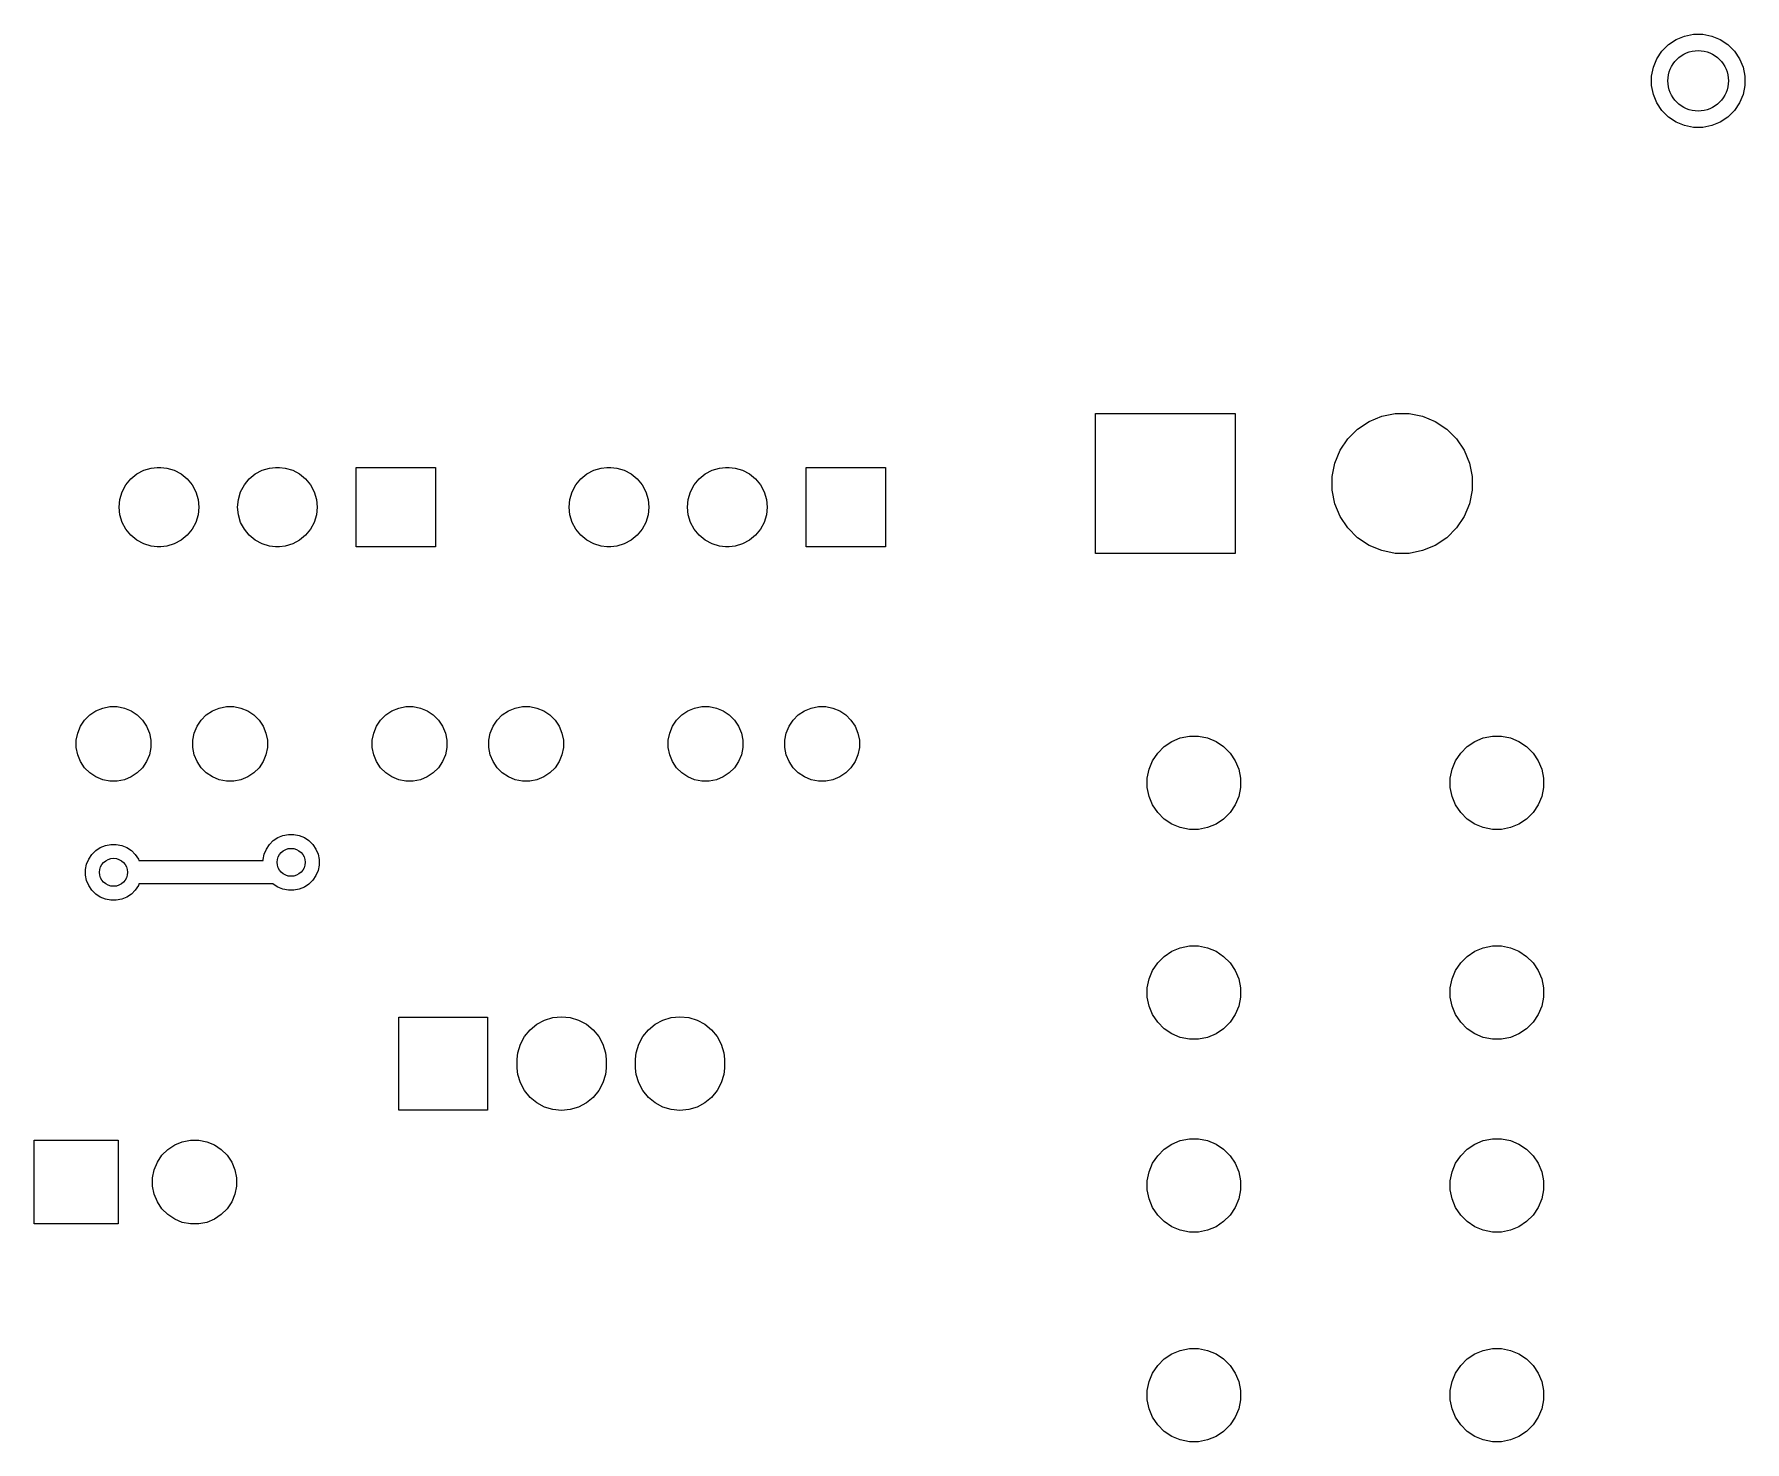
# Model space of a CAD drawing. Extents: x 83.1 to 154.9, y -87.4 to -26.9.
# Drawn here: x 118.23 to 154.92, y -57.39 to -27.19 of the extents above; entities that cross this region are included whole.
import ezdxf

# ---------------------------------------------------------------- set-up
doc = ezdxf.new("R2010")
doc.units = 0
doc.header["$MEASUREMENT"] = 0
doc.layers.add('BLACK', color=7, linetype='CONTINUOUS')

msp = doc.modelspace()

# ---------------------------------------------------------------- linework, layer by layer
at = {"layer": 'BLACK', "linetype": 'CONTINUOUS'}
for p, q in [((153.147, -27.5565), (153.287, -27.4172)), ((153.287, -27.4172), (153.45, -27.3078)), ((153.45, -27.3078), (153.632, -27.2324)), ((153.632, -27.2324), (153.826, -27.194)), ((153.826, -27.194), (154.022, -27.194)), ((154.022, -27.194), (154.216, -27.2324)), ((154.216, -27.2324), (154.398, -27.3078)), ((154.398, -27.3078), (154.561, -27.4172)), ((154.561, -27.4172), (154.701, -27.5565)), ((152.962, -27.9023), (153.038, -27.7203)), ((153.038, -27.7203), (153.147, -27.5565)), ((154.701, -27.5565), (154.81, -27.7203)), ((154.81, -27.7203), (154.886, -27.9023)), ((152.924, -28.0955), (152.962, -27.9023)), ((152.924, -28.2925), (152.924, -28.0955)), ((154.886, -27.9023), (154.924, -28.0955)), ((154.924, -28.0955), (154.924, -28.2925)), ((152.962, -28.4857), (152.924, -28.2925)), ((153.038, -28.6677), (152.962, -28.4857)), ((154.886, -28.4857), (154.81, -28.6677)), ((154.924, -28.2925), (154.886, -28.4857)), ((153.147, -28.8315), (153.038, -28.6677)), ((153.287, -28.9708), (153.147, -28.8315)), ((153.45, -29.0802), (153.287, -28.9708)), ((154.561, -28.9708), (154.398, -29.0802)), ((154.701, -28.8315), (154.561, -28.9708)), ((154.81, -28.6677), (154.701, -28.8315)), ((153.632, -29.1556), (153.45, -29.0802)), ((153.826, -29.194), (153.632, -29.1556)), ((154.022, -29.194), (153.826, -29.194)), ((154.216, -29.1556), (154.022, -29.194)), ((154.398, -29.0802), (154.216, -29.1556)), ((140.994, -38.33), (140.994, -35.33)), ((140.994, -35.33), (143.994, -35.33)), ((143.994, -35.33), (143.994, -38.33)), ((146.618, -35.6649), (146.863, -35.5007)), ((146.863, -35.5007), (147.136, -35.3876)), ((147.136, -35.3876), (147.426, -35.33)), ((147.426, -35.33), (147.722, -35.33)), ((147.722, -35.33), (148.012, -35.3876)), ((148.012, -35.3876), (148.285, -35.5007)), ((148.285, -35.5007), (148.53, -35.6649)), ((146.245, -36.1195), (146.409, -35.8738)), ((146.409, -35.8738), (146.618, -35.6649)), ((148.53, -35.6649), (148.739, -35.8738)), ((148.739, -35.8738), (148.903, -36.1195)), ((146.132, -36.3925), (146.245, -36.1195)), ((148.903, -36.1195), (149.016, -36.3925)), ((120.3, -36.7341), (120.429, -36.6278)), ((120.429, -36.6278), (120.577, -36.5489)), ((120.577, -36.5489), (120.737, -36.5003)), ((120.737, -36.5003), (120.862, -36.488)), ((120.862, -36.488), (120.946, -36.488)), ((120.946, -36.488), (121.071, -36.5003)), ((121.071, -36.5003), (121.231, -36.5489)), ((121.231, -36.5489), (121.379, -36.6278)), ((121.379, -36.6278), (121.508, -36.7341)), ((122.84, -36.7341), (122.969, -36.6278)), ((122.969, -36.6278), (123.117, -36.5489)), ((123.117, -36.5489), (123.277, -36.5003)), ((123.277, -36.5003), (123.402, -36.488)), ((123.402, -36.488), (123.486, -36.488)), ((123.486, -36.488), (123.611, -36.5003)), ((123.611, -36.5003), (123.771, -36.5489)), ((123.771, -36.5489), (123.919, -36.6278)), ((123.919, -36.6278), (124.048, -36.7341)), ((125.134, -38.188), (125.134, -36.488)), ((125.134, -36.488), (126.834, -36.488)), ((126.834, -36.488), (126.834, -38.188)), ((129.952, -36.7341), (130.081, -36.6278)), ((130.081, -36.6278), (130.229, -36.5489)), ((130.229, -36.5489), (130.389, -36.5003)), ((130.389, -36.5003), (130.514, -36.488)), ((130.514, -36.488), (130.598, -36.488)), ((130.598, -36.488), (130.723, -36.5003)), ((130.723, -36.5003), (130.883, -36.5489)), ((130.883, -36.5489), (131.031, -36.6278)), ((131.031, -36.6278), (131.16, -36.7341)), ((132.492, -36.7341), (132.621, -36.6278)), ((132.621, -36.6278), (132.769, -36.5489)), ((132.769, -36.5489), (132.929, -36.5003)), ((132.929, -36.5003), (133.054, -36.488)), ((133.054, -36.488), (133.138, -36.488)), ((133.138, -36.488), (133.263, -36.5003)), ((133.263, -36.5003), (133.423, -36.5489)), ((133.423, -36.5489), (133.571, -36.6278)), ((133.571, -36.6278), (133.7, -36.7341)), ((134.786, -38.188), (134.786, -36.488)), ((134.786, -36.488), (136.486, -36.488)), ((136.486, -36.488), (136.486, -38.188)), ((146.074, -36.6823), (146.132, -36.3925)), ((146.074, -36.9777), (146.074, -36.6823)), ((149.016, -36.3925), (149.074, -36.6823)), ((149.074, -36.6823), (149.074, -36.9777)), ((120.066, -37.1714), (120.115, -37.0111)), ((120.115, -37.0111), (120.194, -36.8635)), ((120.194, -36.8635), (120.3, -36.7341)), ((121.508, -36.7341), (121.614, -36.8635)), ((121.614, -36.8635), (121.693, -37.0111)), ((121.693, -37.0111), (121.742, -37.1714)), ((122.606, -37.1714), (122.655, -37.0111)), ((122.655, -37.0111), (122.734, -36.8635)), ((122.734, -36.8635), (122.84, -36.7341)), ((124.048, -36.7341), (124.154, -36.8635)), ((124.154, -36.8635), (124.233, -37.0111)), ((124.233, -37.0111), (124.282, -37.1714)), ((129.718, -37.1714), (129.767, -37.0111)), ((129.767, -37.0111), (129.846, -36.8635)), ((129.846, -36.8635), (129.952, -36.7341)), ((131.16, -36.7341), (131.266, -36.8635)), ((131.266, -36.8635), (131.345, -37.0111)), ((131.345, -37.0111), (131.394, -37.1714)), ((132.258, -37.1714), (132.307, -37.0111)), ((132.307, -37.0111), (132.386, -36.8635)), ((132.386, -36.8635), (132.492, -36.7341)), ((133.7, -36.7341), (133.806, -36.8635)), ((133.806, -36.8635), (133.885, -37.0111)), ((133.885, -37.0111), (133.934, -37.1714)), ((146.132, -37.2675), (146.074, -36.9777)), ((149.074, -36.9777), (149.016, -37.2675)), ((120.05, -37.338), (120.066, -37.1714)), ((120.066, -37.5046), (120.05, -37.338)), ((121.742, -37.1714), (121.758, -37.338)), ((121.758, -37.338), (121.742, -37.5046)), ((122.59, -37.338), (122.606, -37.1714)), ((122.606, -37.5046), (122.59, -37.338)), ((124.282, -37.1714), (124.298, -37.338)), ((124.298, -37.338), (124.282, -37.5046)), ((129.702, -37.338), (129.718, -37.1714)), ((129.718, -37.5046), (129.702, -37.338)), ((131.394, -37.1714), (131.41, -37.338)), ((131.41, -37.338), (131.394, -37.5046)), ((132.242, -37.338), (132.258, -37.1714)), ((132.258, -37.5046), (132.242, -37.338)), ((133.934, -37.1714), (133.95, -37.338)), ((133.95, -37.338), (133.934, -37.5046)), ((146.245, -37.5405), (146.132, -37.2675)), ((149.016, -37.2675), (148.903, -37.5405)), ((120.115, -37.6649), (120.066, -37.5046)), ((120.194, -37.8125), (120.115, -37.6649)), ((121.693, -37.6649), (121.614, -37.8125)), ((121.742, -37.5046), (121.693, -37.6649)), ((122.655, -37.6649), (122.606, -37.5046)), ((122.734, -37.8125), (122.655, -37.6649)), ((124.233, -37.6649), (124.154, -37.8125)), ((124.282, -37.5046), (124.233, -37.6649)), ((129.767, -37.6649), (129.718, -37.5046)), ((129.846, -37.8125), (129.767, -37.6649)), ((131.345, -37.6649), (131.266, -37.8125)), ((131.394, -37.5046), (131.345, -37.6649)), ((132.307, -37.6649), (132.258, -37.5046)), ((132.386, -37.8125), (132.307, -37.6649)), ((133.885, -37.6649), (133.806, -37.8125)), ((133.934, -37.5046), (133.885, -37.6649)), ((146.409, -37.7862), (146.245, -37.5405)), ((146.618, -37.9951), (146.409, -37.7862)), ((148.739, -37.7862), (148.53, -37.9951)), ((148.903, -37.5405), (148.739, -37.7862)), ((120.3, -37.9419), (120.194, -37.8125)), ((120.429, -38.0482), (120.3, -37.9419)), ((120.577, -38.1271), (120.429, -38.0482)), ((120.737, -38.1757), (120.577, -38.1271)), ((121.231, -38.1271), (121.071, -38.1757)), ((121.379, -38.0482), (121.231, -38.1271)), ((121.508, -37.9419), (121.379, -38.0482)), ((121.614, -37.8125), (121.508, -37.9419)), ((122.84, -37.9419), (122.734, -37.8125)), ((122.969, -38.0482), (122.84, -37.9419)), ((123.117, -38.1271), (122.969, -38.0482)), ((123.277, -38.1757), (123.117, -38.1271)), ((123.771, -38.1271), (123.611, -38.1757)), ((123.919, -38.0482), (123.771, -38.1271)), ((124.048, -37.9419), (123.919, -38.0482)), ((124.154, -37.8125), (124.048, -37.9419)), ((129.952, -37.9419), (129.846, -37.8125)), ((130.081, -38.0482), (129.952, -37.9419)), ((130.229, -38.1271), (130.081, -38.0482)), ((130.389, -38.1757), (130.229, -38.1271)), ((130.883, -38.1271), (130.723, -38.1757)), ((131.031, -38.0482), (130.883, -38.1271)), ((131.16, -37.9419), (131.031, -38.0482)), ((131.266, -37.8125), (131.16, -37.9419)), ((132.492, -37.9419), (132.386, -37.8125)), ((132.621, -38.0482), (132.492, -37.9419)), ((132.769, -38.1271), (132.621, -38.0482)), ((132.929, -38.1757), (132.769, -38.1271)), ((133.423, -38.1271), (133.263, -38.1757)), ((133.571, -38.0482), (133.423, -38.1271)), ((133.7, -37.9419), (133.571, -38.0482)), ((133.806, -37.8125), (133.7, -37.9419)), ((146.863, -38.1593), (146.618, -37.9951)), ((147.136, -38.2724), (146.863, -38.1593)), ((148.285, -38.1593), (148.012, -38.2724)), ((148.53, -37.9951), (148.285, -38.1593)), ((120.862, -38.188), (120.737, -38.1757)), ((120.946, -38.188), (120.862, -38.188)), ((121.071, -38.1757), (120.946, -38.188)), ((123.402, -38.188), (123.277, -38.1757)), ((123.486, -38.188), (123.402, -38.188)), ((123.611, -38.1757), (123.486, -38.188)), ((126.834, -38.188), (125.134, -38.188)), ((130.514, -38.188), (130.389, -38.1757)), ((130.598, -38.188), (130.514, -38.188)), ((130.723, -38.1757), (130.598, -38.188)), ((133.054, -38.188), (132.929, -38.1757)), ((133.138, -38.188), (133.054, -38.188)), ((133.263, -38.1757), (133.138, -38.188)), ((136.486, -38.188), (134.786, -38.188)), ((143.994, -38.33), (140.994, -38.33)), ((147.426, -38.33), (147.136, -38.2724)), ((147.722, -38.33), (147.426, -38.33)), ((148.012, -38.2724), (147.722, -38.33)), ((119.307, -41.908), (119.418, -41.7966)), ((119.418, -41.7966), (119.549, -41.709)), ((119.549, -41.709), (119.695, -41.6487)), ((119.695, -41.6487), (119.849, -41.618)), ((119.849, -41.618), (120.007, -41.618)), ((120.007, -41.618), (120.161, -41.6487)), ((120.161, -41.6487), (120.307, -41.709)), ((120.307, -41.709), (120.438, -41.7966)), ((120.438, -41.7966), (120.549, -41.908)), ((121.807, -41.908), (121.918, -41.7966)), ((121.918, -41.7966), (122.049, -41.709)), ((122.049, -41.709), (122.195, -41.6487)), ((122.195, -41.6487), (122.349, -41.618)), ((122.349, -41.618), (122.507, -41.618)), ((122.507, -41.618), (122.661, -41.6487)), ((122.661, -41.6487), (122.807, -41.709)), ((122.807, -41.709), (122.938, -41.7966)), ((122.938, -41.7966), (123.049, -41.908)), ((125.657, -41.908), (125.768, -41.7966)), ((125.768, -41.7966), (125.899, -41.709)), ((125.899, -41.709), (126.045, -41.6487)), ((126.045, -41.6487), (126.199, -41.618)), ((126.199, -41.618), (126.357, -41.618)), ((126.357, -41.618), (126.511, -41.6487)), ((126.511, -41.6487), (126.657, -41.709)), ((126.657, -41.709), (126.788, -41.7966)), ((126.788, -41.7966), (126.899, -41.908)), ((128.157, -41.908), (128.268, -41.7966)), ((128.268, -41.7966), (128.399, -41.709)), ((128.399, -41.709), (128.545, -41.6487)), ((128.545, -41.6487), (128.699, -41.618)), ((128.699, -41.618), (128.857, -41.618)), ((128.857, -41.618), (129.011, -41.6487)), ((129.011, -41.6487), (129.157, -41.709)), ((129.157, -41.709), (129.288, -41.7966)), ((129.288, -41.7966), (129.399, -41.908)), ((132.007, -41.908), (132.118, -41.7966)), ((132.118, -41.7966), (132.249, -41.709)), ((132.249, -41.709), (132.395, -41.6487)), ((132.395, -41.6487), (132.549, -41.618)), ((132.549, -41.618), (132.707, -41.618)), ((132.707, -41.618), (132.861, -41.6487)), ((132.861, -41.6487), (133.007, -41.709)), ((133.007, -41.709), (133.138, -41.7966)), ((133.138, -41.7966), (133.249, -41.908)), ((134.507, -41.908), (134.618, -41.7966)), ((134.618, -41.7966), (134.749, -41.709)), ((134.749, -41.709), (134.895, -41.6487)), ((134.895, -41.6487), (135.049, -41.618)), ((135.049, -41.618), (135.207, -41.618)), ((135.207, -41.618), (135.361, -41.6487)), ((135.361, -41.6487), (135.507, -41.709)), ((135.507, -41.709), (135.638, -41.7966)), ((135.638, -41.7966), (135.749, -41.908)), ((119.128, -42.3392), (119.159, -42.1846)), ((119.159, -42.1846), (119.219, -42.0391)), ((119.219, -42.0391), (119.307, -41.908)), ((120.549, -41.908), (120.637, -42.0391)), ((120.637, -42.0391), (120.697, -42.1846)), ((120.697, -42.1846), (120.728, -42.3392)), ((121.628, -42.3392), (121.659, -42.1846)), ((121.659, -42.1846), (121.719, -42.0391)), ((121.719, -42.0391), (121.807, -41.908)), ((123.049, -41.908), (123.137, -42.0391)), ((123.137, -42.0391), (123.197, -42.1846)), ((123.197, -42.1846), (123.228, -42.3392)), ((125.478, -42.3392), (125.509, -42.1846)), ((125.509, -42.1846), (125.569, -42.0391)), ((125.569, -42.0391), (125.657, -41.908)), ((126.899, -41.908), (126.987, -42.0391)), ((126.987, -42.0391), (127.047, -42.1846)), ((127.047, -42.1846), (127.078, -42.3392)), ((127.978, -42.3392), (128.009, -42.1846)), ((128.009, -42.1846), (128.069, -42.0391)), ((128.069, -42.0391), (128.157, -41.908)), ((129.399, -41.908), (129.487, -42.0391)), ((129.487, -42.0391), (129.547, -42.1846)), ((129.547, -42.1846), (129.578, -42.3392)), ((131.828, -42.3392), (131.859, -42.1846)), ((131.859, -42.1846), (131.919, -42.0391)), ((131.919, -42.0391), (132.007, -41.908)), ((133.249, -41.908), (133.337, -42.0391)), ((133.337, -42.0391), (133.397, -42.1846)), ((133.397, -42.1846), (133.428, -42.3392)), ((134.328, -42.3392), (134.359, -42.1846)), ((134.359, -42.1846), (134.419, -42.0391)), ((134.419, -42.0391), (134.507, -41.908)), ((135.749, -41.908), (135.837, -42.0391)), ((135.837, -42.0391), (135.897, -42.1846)), ((135.897, -42.1846), (135.928, -42.3392)), ((119.128, -42.4968), (119.128, -42.3392)), ((119.159, -42.6514), (119.128, -42.4968)), ((120.728, -42.4968), (120.697, -42.6514)), ((120.728, -42.3392), (120.728, -42.4968)), ((121.628, -42.4968), (121.628, -42.3392)), ((121.659, -42.6514), (121.628, -42.4968)), ((123.228, -42.4968), (123.197, -42.6514)), ((123.228, -42.3392), (123.228, -42.4968)), ((125.478, -42.4968), (125.478, -42.3392)), ((125.509, -42.6514), (125.478, -42.4968)), ((127.078, -42.4968), (127.047, -42.6514)), ((127.078, -42.3392), (127.078, -42.4968)), ((127.978, -42.4968), (127.978, -42.3392)), ((128.009, -42.6514), (127.978, -42.4968)), ((129.578, -42.4968), (129.547, -42.6514)), ((129.578, -42.3392), (129.578, -42.4968)), ((131.828, -42.4968), (131.828, -42.3392)), ((131.859, -42.6514), (131.828, -42.4968)), ((133.428, -42.4968), (133.397, -42.6514)), ((133.428, -42.3392), (133.428, -42.4968)), ((134.328, -42.4968), (134.328, -42.3392)), ((134.359, -42.6514), (134.328, -42.4968)), ((135.928, -42.4968), (135.897, -42.6514)), ((135.928, -42.3392), (135.928, -42.4968)), ((142.329, -42.6145), (142.469, -42.4752)), ((142.469, -42.4752), (142.632, -42.3658)), ((142.632, -42.3658), (142.814, -42.2904)), ((142.814, -42.2904), (143.008, -42.252)), ((143.008, -42.252), (143.204, -42.252)), ((143.204, -42.252), (143.398, -42.2904)), ((143.398, -42.2904), (143.58, -42.3658)), ((143.58, -42.3658), (143.743, -42.4752)), ((143.743, -42.4752), (143.883, -42.6145)), ((148.829, -42.6145), (148.969, -42.4752)), ((148.969, -42.4752), (149.132, -42.3658)), ((149.132, -42.3658), (149.314, -42.2904)), ((149.314, -42.2904), (149.508, -42.252)), ((149.508, -42.252), (149.704, -42.252)), ((149.704, -42.252), (149.898, -42.2904)), ((149.898, -42.2904), (150.08, -42.3658)), ((150.08, -42.3658), (150.243, -42.4752)), ((150.243, -42.4752), (150.383, -42.6145)), ((119.219, -42.7969), (119.159, -42.6514)), ((119.307, -42.928), (119.219, -42.7969)), ((119.418, -43.0394), (119.307, -42.928)), ((120.549, -42.928), (120.438, -43.0394)), ((120.637, -42.7969), (120.549, -42.928)), ((120.697, -42.6514), (120.637, -42.7969)), ((121.719, -42.7969), (121.659, -42.6514)), ((121.807, -42.928), (121.719, -42.7969)), ((121.918, -43.0394), (121.807, -42.928)), ((123.049, -42.928), (122.938, -43.0394)), ((123.137, -42.7969), (123.049, -42.928)), ((123.197, -42.6514), (123.137, -42.7969)), ((125.569, -42.7969), (125.509, -42.6514)), ((125.657, -42.928), (125.569, -42.7969)), ((125.768, -43.0394), (125.657, -42.928)), ((126.899, -42.928), (126.788, -43.0394)), ((126.987, -42.7969), (126.899, -42.928)), ((127.047, -42.6514), (126.987, -42.7969)), ((128.069, -42.7969), (128.009, -42.6514)), ((128.157, -42.928), (128.069, -42.7969)), ((128.268, -43.0394), (128.157, -42.928)), ((129.399, -42.928), (129.288, -43.0394)), ((129.487, -42.7969), (129.399, -42.928)), ((129.547, -42.6514), (129.487, -42.7969)), ((131.919, -42.7969), (131.859, -42.6514)), ((132.007, -42.928), (131.919, -42.7969)), ((132.118, -43.0394), (132.007, -42.928)), ((133.249, -42.928), (133.138, -43.0394)), ((133.337, -42.7969), (133.249, -42.928)), ((133.397, -42.6514), (133.337, -42.7969)), ((134.419, -42.7969), (134.359, -42.6514)), ((134.507, -42.928), (134.419, -42.7969)), ((134.618, -43.0394), (134.507, -42.928)), ((135.749, -42.928), (135.638, -43.0394)), ((135.837, -42.7969), (135.749, -42.928)), ((135.897, -42.6514), (135.837, -42.7969)), ((142.144, -42.9603), (142.22, -42.7783)), ((142.22, -42.7783), (142.329, -42.6145)), ((143.883, -42.6145), (143.992, -42.7783)), ((143.992, -42.7783), (144.068, -42.9603)), ((148.644, -42.9603), (148.72, -42.7783)), ((148.72, -42.7783), (148.829, -42.6145)), ((150.383, -42.6145), (150.492, -42.7783)), ((150.492, -42.7783), (150.568, -42.9603)), ((119.549, -43.127), (119.418, -43.0394)), ((119.695, -43.1873), (119.549, -43.127)), ((119.849, -43.218), (119.695, -43.1873)), ((120.007, -43.218), (119.849, -43.218)), ((120.161, -43.1873), (120.007, -43.218)), ((120.307, -43.127), (120.161, -43.1873)), ((120.438, -43.0394), (120.307, -43.127)), ((122.049, -43.127), (121.918, -43.0394)), ((122.195, -43.1873), (122.049, -43.127)), ((122.349, -43.218), (122.195, -43.1873)), ((122.507, -43.218), (122.349, -43.218)), ((122.661, -43.1873), (122.507, -43.218)), ((122.807, -43.127), (122.661, -43.1873)), ((122.938, -43.0394), (122.807, -43.127)), ((125.899, -43.127), (125.768, -43.0394)), ((126.045, -43.1873), (125.899, -43.127)), ((126.199, -43.218), (126.045, -43.1873)), ((126.357, -43.218), (126.199, -43.218)), ((126.511, -43.1873), (126.357, -43.218)), ((126.657, -43.127), (126.511, -43.1873)), ((126.788, -43.0394), (126.657, -43.127)), ((128.399, -43.127), (128.268, -43.0394)), ((128.545, -43.1873), (128.399, -43.127)), ((128.699, -43.218), (128.545, -43.1873)), ((128.857, -43.218), (128.699, -43.218)), ((129.011, -43.1873), (128.857, -43.218)), ((129.157, -43.127), (129.011, -43.1873)), ((129.288, -43.0394), (129.157, -43.127)), ((132.249, -43.127), (132.118, -43.0394)), ((132.395, -43.1873), (132.249, -43.127)), ((132.549, -43.218), (132.395, -43.1873)), ((132.707, -43.218), (132.549, -43.218)), ((132.861, -43.1873), (132.707, -43.218)), ((133.007, -43.127), (132.861, -43.1873)), ((133.138, -43.0394), (133.007, -43.127)), ((134.749, -43.127), (134.618, -43.0394)), ((134.895, -43.1873), (134.749, -43.127)), ((135.049, -43.218), (134.895, -43.1873)), ((135.207, -43.218), (135.049, -43.218)), ((135.361, -43.1873), (135.207, -43.218)), ((135.507, -43.127), (135.361, -43.1873)), ((135.638, -43.0394), (135.507, -43.127)), ((142.106, -43.1535), (142.144, -42.9603)), ((142.106, -43.3505), (142.106, -43.1535)), ((144.068, -42.9603), (144.106, -43.1535)), ((144.106, -43.1535), (144.106, -43.3505)), ((148.606, -43.1535), (148.644, -42.9603)), ((148.606, -43.3505), (148.606, -43.1535)), ((150.568, -42.9603), (150.606, -43.1535)), ((150.606, -43.1535), (150.606, -43.3505)), ((142.144, -43.5437), (142.106, -43.3505)), ((142.22, -43.7257), (142.144, -43.5437)), ((144.068, -43.5437), (143.992, -43.7257)), ((144.106, -43.3505), (144.068, -43.5437)), ((148.644, -43.5437), (148.606, -43.3505)), ((148.72, -43.7257), (148.644, -43.5437)), ((150.568, -43.5437), (150.492, -43.7257)), ((150.606, -43.3505), (150.568, -43.5437)), ((142.329, -43.8895), (142.22, -43.7257)), ((142.469, -44.0288), (142.329, -43.8895)), ((142.632, -44.1382), (142.469, -44.0288)), ((143.743, -44.0288), (143.58, -44.1382)), ((143.883, -43.8895), (143.743, -44.0288)), ((143.992, -43.7257), (143.883, -43.8895)), ((148.829, -43.8895), (148.72, -43.7257)), ((148.969, -44.0288), (148.829, -43.8895)), ((149.132, -44.1382), (148.969, -44.0288)), ((150.243, -44.0288), (150.08, -44.1382)), ((150.383, -43.8895), (150.243, -44.0288)), ((150.492, -43.7257), (150.383, -43.8895)), ((123.454, -44.4263), (123.563, -44.3811)), ((123.563, -44.3811), (123.679, -44.358)), ((123.679, -44.358), (123.797, -44.358)), ((123.797, -44.358), (123.913, -44.3811)), ((123.913, -44.3811), (124.022, -44.4263)), ((142.814, -44.2136), (142.632, -44.1382)), ((143.008, -44.252), (142.814, -44.2136)), ((143.204, -44.252), (143.008, -44.252)), ((143.398, -44.2136), (143.204, -44.252)), ((143.58, -44.1382), (143.398, -44.2136)), ((149.314, -44.2136), (149.132, -44.1382)), ((149.508, -44.252), (149.314, -44.2136)), ((149.704, -44.252), (149.508, -44.252)), ((149.898, -44.2136), (149.704, -44.252)), ((150.08, -44.1382), (149.898, -44.2136)), ((119.462, -44.7895), (119.546, -44.706)), ((119.546, -44.706), (119.644, -44.6403)), ((119.644, -44.6403), (119.753, -44.5951)), ((119.753, -44.5951), (119.869, -44.572)), ((119.869, -44.572), (119.987, -44.572)), ((119.987, -44.572), (120.103, -44.5951)), ((120.103, -44.5951), (120.212, -44.6403)), ((120.212, -44.6403), (120.31, -44.706)), ((120.31, -44.706), (120.394, -44.7895)), ((123.161, -44.783), (123.206, -44.6738)), ((123.206, -44.6738), (123.272, -44.5755)), ((123.272, -44.5755), (123.356, -44.4919)), ((123.356, -44.4919), (123.454, -44.4263)), ((124.022, -44.4263), (124.12, -44.4919)), ((124.12, -44.4919), (124.204, -44.5755)), ((124.204, -44.5755), (124.27, -44.6738)), ((124.27, -44.6738), (124.315, -44.783)), ((119.328, -45.1129), (119.351, -44.997)), ((119.328, -45.2311), (119.328, -45.1129)), ((119.351, -44.997), (119.396, -44.8878)), ((119.396, -44.8878), (119.462, -44.7895)), ((120.394, -44.7895), (120.46, -44.8878)), ((120.46, -44.8878), (120.474, -44.922)), ((120.474, -44.922), (123.138, -44.922)), ((123.138, -44.8989), (123.161, -44.783)), ((123.138, -44.922), (123.138, -44.8989)), ((124.315, -45.133), (124.27, -45.2422)), ((124.315, -44.783), (124.338, -44.8989)), ((124.338, -45.0171), (124.315, -45.133)), ((124.338, -44.8989), (124.338, -45.0171)), ((119.351, -45.347), (119.328, -45.2311)), ((119.396, -45.4562), (119.351, -45.347)), ((119.462, -45.5545), (119.396, -45.4562)), ((120.46, -45.4562), (120.394, -45.5545)), ((120.474, -45.422), (120.46, -45.4562)), ((123.353, -45.422), (120.474, -45.422)), ((123.356, -45.4241), (123.353, -45.422)), ((123.454, -45.4897), (123.356, -45.4241)), ((123.563, -45.5349), (123.454, -45.4897)), ((124.022, -45.4897), (123.913, -45.5349)), ((124.12, -45.4241), (124.022, -45.4897)), ((124.204, -45.3405), (124.12, -45.4241)), ((124.27, -45.2422), (124.204, -45.3405)), ((119.546, -45.638), (119.462, -45.5545)), ((119.644, -45.7037), (119.546, -45.638)), ((119.753, -45.7489), (119.644, -45.7037)), ((119.869, -45.772), (119.753, -45.7489)), ((119.987, -45.772), (119.869, -45.772)), ((120.103, -45.7489), (119.987, -45.772)), ((120.212, -45.7037), (120.103, -45.7489)), ((120.31, -45.638), (120.212, -45.7037)), ((120.394, -45.5545), (120.31, -45.638)), ((123.679, -45.558), (123.563, -45.5349)), ((123.797, -45.558), (123.679, -45.558)), ((123.913, -45.5349), (123.797, -45.558)), ((142.469, -46.9752), (142.632, -46.8658)), ((142.632, -46.8658), (142.814, -46.7904)), ((142.814, -46.7904), (143.008, -46.752)), ((143.008, -46.752), (143.204, -46.752)), ((143.204, -46.752), (143.398, -46.7904)), ((143.398, -46.7904), (143.58, -46.8658)), ((143.58, -46.8658), (143.743, -46.9752)), ((148.969, -46.9752), (149.132, -46.8658)), ((149.132, -46.8658), (149.314, -46.7904)), ((149.314, -46.7904), (149.508, -46.752)), ((149.508, -46.752), (149.704, -46.752)), ((149.704, -46.752), (149.898, -46.7904)), ((149.898, -46.7904), (150.08, -46.8658)), ((150.08, -46.8658), (150.243, -46.9752)), ((142.144, -47.4603), (142.22, -47.2783)), ((142.22, -47.2783), (142.329, -47.1145)), ((142.329, -47.1145), (142.469, -46.9752)), ((143.743, -46.9752), (143.883, -47.1145)), ((143.883, -47.1145), (143.992, -47.2783)), ((143.992, -47.2783), (144.068, -47.4603)), ((148.644, -47.4603), (148.72, -47.2783)), ((148.72, -47.2783), (148.829, -47.1145)), ((148.829, -47.1145), (148.969, -46.9752)), ((150.243, -46.9752), (150.383, -47.1145)), ((150.383, -47.1145), (150.492, -47.2783)), ((150.492, -47.2783), (150.568, -47.4603)), ((142.106, -47.6535), (142.144, -47.4603)), ((142.106, -47.8505), (142.106, -47.6535)), ((144.068, -47.4603), (144.106, -47.6535)), ((144.106, -47.6535), (144.106, -47.8505)), ((148.606, -47.6535), (148.644, -47.4603)), ((148.606, -47.8505), (148.606, -47.6535)), ((150.568, -47.4603), (150.606, -47.6535)), ((150.606, -47.6535), (150.606, -47.8505)), ((142.144, -48.0437), (142.106, -47.8505)), ((142.22, -48.2257), (142.144, -48.0437)), ((144.068, -48.0437), (143.992, -48.2257)), ((144.106, -47.8505), (144.068, -48.0437)), ((148.644, -48.0437), (148.606, -47.8505)), ((148.72, -48.2257), (148.644, -48.0437)), ((150.568, -48.0437), (150.492, -48.2257)), ((150.606, -47.8505), (150.568, -48.0437)), ((126.047, -50.276), (126.047, -48.276)), ((126.047, -48.276), (127.953, -48.276)), ((127.953, -48.276), (127.953, -50.276)), ((128.863, -48.5517), (129.008, -48.4327)), ((129.008, -48.4327), (129.174, -48.3442)), ((129.174, -48.3442), (129.353, -48.2898)), ((129.353, -48.2898), (129.54, -48.2714)), ((129.54, -48.2714), (129.727, -48.2898)), ((129.727, -48.2898), (129.906, -48.3442)), ((129.906, -48.3442), (130.072, -48.4327)), ((130.072, -48.4327), (130.217, -48.5517)), ((131.403, -48.5517), (131.548, -48.4327)), ((131.548, -48.4327), (131.714, -48.3442)), ((131.714, -48.3442), (131.893, -48.2898)), ((131.893, -48.2898), (132.08, -48.2714)), ((132.08, -48.2714), (132.267, -48.2898)), ((132.267, -48.2898), (132.446, -48.3442)), ((132.446, -48.3442), (132.612, -48.4327)), ((132.612, -48.4327), (132.757, -48.5517)), ((142.329, -48.3895), (142.22, -48.2257)), ((142.469, -48.5288), (142.329, -48.3895)), ((143.883, -48.3895), (143.743, -48.5288)), ((143.992, -48.2257), (143.883, -48.3895)), ((148.829, -48.3895), (148.72, -48.2257)), ((148.969, -48.5288), (148.829, -48.3895)), ((150.383, -48.3895), (150.243, -48.5288)), ((150.492, -48.2257), (150.383, -48.3895)), ((128.656, -48.8622), (128.744, -48.6968)), ((128.744, -48.6968), (128.863, -48.5517)), ((130.217, -48.5517), (130.336, -48.6968)), ((130.336, -48.6968), (130.424, -48.8622)), ((131.196, -48.8622), (131.284, -48.6968)), ((131.284, -48.6968), (131.403, -48.5517)), ((132.757, -48.5517), (132.876, -48.6968)), ((132.876, -48.6968), (132.964, -48.8622)), ((142.632, -48.6382), (142.469, -48.5288)), ((142.814, -48.7136), (142.632, -48.6382)), ((143.008, -48.752), (142.814, -48.7136)), ((143.204, -48.752), (143.008, -48.752)), ((143.398, -48.7136), (143.204, -48.752)), ((143.58, -48.6382), (143.398, -48.7136)), ((143.743, -48.5288), (143.58, -48.6382)), ((149.132, -48.6382), (148.969, -48.5288)), ((149.314, -48.7136), (149.132, -48.6382)), ((149.508, -48.752), (149.314, -48.7136)), ((149.704, -48.752), (149.508, -48.752)), ((149.898, -48.7136), (149.704, -48.752)), ((150.08, -48.6382), (149.898, -48.7136)), ((150.243, -48.5288), (150.08, -48.6382)), ((128.588, -49.1817), (128.601, -49.0418)), ((128.601, -49.0418), (128.656, -48.8622)), ((130.424, -48.8622), (130.479, -49.0418)), ((130.479, -49.0418), (130.493, -49.1817)), ((131.127, -49.1817), (131.141, -49.0418)), ((131.141, -49.0418), (131.196, -48.8622)), ((132.964, -48.8622), (133.019, -49.0418)), ((133.019, -49.0418), (133.032, -49.1817)), ((128.588, -49.3703), (128.588, -49.1817)), ((128.601, -49.5102), (128.588, -49.3703)), ((128.656, -49.6898), (128.601, -49.5102)), ((130.479, -49.5102), (130.424, -49.6898)), ((130.493, -49.3703), (130.479, -49.5102)), ((130.493, -49.1817), (130.493, -49.3703)), ((131.127, -49.3703), (131.127, -49.1817)), ((131.141, -49.5102), (131.127, -49.3703)), ((131.196, -49.6898), (131.141, -49.5102)), ((133.019, -49.5102), (132.964, -49.6898)), ((133.032, -49.3703), (133.019, -49.5102)), ((133.032, -49.1817), (133.032, -49.3703)), ((128.744, -49.8552), (128.656, -49.6898)), ((128.863, -50.0003), (128.744, -49.8552)), ((130.336, -49.8552), (130.217, -50.0003)), ((130.424, -49.6898), (130.336, -49.8552)), ((131.284, -49.8552), (131.196, -49.6898)), ((131.403, -50.0003), (131.284, -49.8552)), ((132.876, -49.8552), (132.757, -50.0003)), ((132.964, -49.6898), (132.876, -49.8552)), ((127.953, -50.276), (126.047, -50.276)), ((129.008, -50.1193), (128.863, -50.0003)), ((129.174, -50.2078), (129.008, -50.1193)), ((129.353, -50.2622), (129.174, -50.2078)), ((129.54, -50.2806), (129.353, -50.2622)), ((129.727, -50.2622), (129.54, -50.2806)), ((129.906, -50.2078), (129.727, -50.2622)), ((130.072, -50.1193), (129.906, -50.2078)), ((130.217, -50.0003), (130.072, -50.1193)), ((131.548, -50.1193), (131.403, -50.0003)), ((131.714, -50.2078), (131.548, -50.1193)), ((131.893, -50.2622), (131.714, -50.2078)), ((132.08, -50.2806), (131.893, -50.2622)), ((132.267, -50.2622), (132.08, -50.2806)), ((132.446, -50.2078), (132.267, -50.2622)), ((132.612, -50.1193), (132.446, -50.2078)), ((132.757, -50.0003), (132.612, -50.1193)), ((118.226, -52.716), (118.226, -50.916)), ((118.226, -50.916), (120.026, -50.916)), ((120.026, -50.916), (120.026, -52.716)), ((121.24, -51.0184), (121.403, -50.9506)), ((121.403, -50.9506), (121.577, -50.916)), ((121.577, -50.916), (121.755, -50.916)), ((121.755, -50.916), (121.929, -50.9506)), ((121.929, -50.9506), (122.092, -51.0184)), ((142.469, -51.1112), (142.632, -51.0018)), ((142.632, -51.0018), (142.814, -50.9264)), ((142.814, -50.9264), (143.008, -50.888)), ((143.008, -50.888), (143.204, -50.888)), ((143.204, -50.888), (143.398, -50.9264)), ((143.398, -50.9264), (143.58, -51.0018)), ((143.58, -51.0018), (143.743, -51.1112)), ((148.969, -51.1112), (149.132, -51.0018)), ((149.132, -51.0018), (149.314, -50.9264)), ((149.314, -50.9264), (149.508, -50.888)), ((149.508, -50.888), (149.704, -50.888)), ((149.704, -50.888), (149.898, -50.9264)), ((149.898, -50.9264), (150.08, -51.0018)), ((150.08, -51.0018), (150.243, -51.1112)), ((120.868, -51.3897), (120.967, -51.2423)), ((120.967, -51.2423), (121.092, -51.1169)), ((121.092, -51.1169), (121.24, -51.0184)), ((122.092, -51.0184), (122.24, -51.1169)), ((122.24, -51.1169), (122.365, -51.2423)), ((122.365, -51.2423), (122.464, -51.3897)), ((142.22, -51.4143), (142.329, -51.2505)), ((142.329, -51.2505), (142.469, -51.1112)), ((143.743, -51.1112), (143.883, -51.2505)), ((143.883, -51.2505), (143.992, -51.4143)), ((148.72, -51.4143), (148.829, -51.2505)), ((148.829, -51.2505), (148.969, -51.1112)), ((150.243, -51.1112), (150.383, -51.2505)), ((150.383, -51.2505), (150.492, -51.4143)), ((120.766, -51.7274), (120.801, -51.5535)), ((120.766, -51.9046), (120.766, -51.7274)), ((120.801, -51.5535), (120.868, -51.3897)), ((122.464, -51.3897), (122.531, -51.5535)), ((122.531, -51.5535), (122.566, -51.7274)), ((122.566, -51.7274), (122.566, -51.9046)), ((142.106, -51.7895), (142.144, -51.5963)), ((142.144, -51.5963), (142.22, -51.4143)), ((143.992, -51.4143), (144.068, -51.5963)), ((144.068, -51.5963), (144.106, -51.7895)), ((148.606, -51.7895), (148.644, -51.5963)), ((148.644, -51.5963), (148.72, -51.4143)), ((150.492, -51.4143), (150.568, -51.5963)), ((150.568, -51.5963), (150.606, -51.7895)), ((120.801, -52.0785), (120.766, -51.9046)), ((120.868, -52.2423), (120.801, -52.0785)), ((122.531, -52.0785), (122.464, -52.2423)), ((122.566, -51.9046), (122.531, -52.0785)), ((142.106, -51.9865), (142.106, -51.7895)), ((142.144, -52.1797), (142.106, -51.9865)), ((144.106, -51.9865), (144.068, -52.1797)), ((144.106, -51.7895), (144.106, -51.9865)), ((148.606, -51.9865), (148.606, -51.7895)), ((148.644, -52.1797), (148.606, -51.9865)), ((150.606, -51.9865), (150.568, -52.1797)), ((150.606, -51.7895), (150.606, -51.9865)), ((120.967, -52.3897), (120.868, -52.2423)), ((121.092, -52.5151), (120.967, -52.3897)), ((122.365, -52.3897), (122.24, -52.5151)), ((122.464, -52.2423), (122.365, -52.3897)), ((142.22, -52.3617), (142.144, -52.1797)), ((142.329, -52.5255), (142.22, -52.3617)), ((143.992, -52.3617), (143.883, -52.5255)), ((144.068, -52.1797), (143.992, -52.3617)), ((148.72, -52.3617), (148.644, -52.1797)), ((148.829, -52.5255), (148.72, -52.3617)), ((150.492, -52.3617), (150.383, -52.5255)), ((150.568, -52.1797), (150.492, -52.3617)), ((120.026, -52.716), (118.226, -52.716)), ((121.24, -52.6136), (121.092, -52.5151)), ((121.403, -52.6814), (121.24, -52.6136)), ((121.577, -52.716), (121.403, -52.6814)), ((121.755, -52.716), (121.577, -52.716)), ((121.929, -52.6814), (121.755, -52.716)), ((122.092, -52.6136), (121.929, -52.6814)), ((122.24, -52.5151), (122.092, -52.6136)), ((142.469, -52.6648), (142.329, -52.5255)), ((142.632, -52.7742), (142.469, -52.6648)), ((142.814, -52.8496), (142.632, -52.7742)), ((143.58, -52.7742), (143.398, -52.8496)), ((143.743, -52.6648), (143.58, -52.7742)), ((143.883, -52.5255), (143.743, -52.6648)), ((148.969, -52.6648), (148.829, -52.5255)), ((149.132, -52.7742), (148.969, -52.6648)), ((149.314, -52.8496), (149.132, -52.7742)), ((150.08, -52.7742), (149.898, -52.8496)), ((150.243, -52.6648), (150.08, -52.7742)), ((150.383, -52.5255), (150.243, -52.6648)), ((143.008, -52.888), (142.814, -52.8496)), ((143.204, -52.888), (143.008, -52.888)), ((143.398, -52.8496), (143.204, -52.888)), ((149.508, -52.888), (149.314, -52.8496)), ((149.704, -52.888), (149.508, -52.888)), ((149.898, -52.8496), (149.704, -52.888)), ((142.814, -55.4264), (143.008, -55.388)), ((143.008, -55.388), (143.204, -55.388)), ((143.204, -55.388), (143.398, -55.4264)), ((149.314, -55.4264), (149.508, -55.388)), ((149.508, -55.388), (149.704, -55.388)), ((149.704, -55.388), (149.898, -55.4264)), ((142.22, -55.9143), (142.329, -55.7505)), ((142.329, -55.7505), (142.469, -55.6112)), ((142.469, -55.6112), (142.632, -55.5018)), ((142.632, -55.5018), (142.814, -55.4264)), ((143.398, -55.4264), (143.58, -55.5018)), ((143.58, -55.5018), (143.743, -55.6112)), ((143.743, -55.6112), (143.883, -55.7505)), ((143.883, -55.7505), (143.992, -55.9143)), ((148.72, -55.9143), (148.829, -55.7505)), ((148.829, -55.7505), (148.969, -55.6112)), ((148.969, -55.6112), (149.132, -55.5018)), ((149.132, -55.5018), (149.314, -55.4264)), ((149.898, -55.4264), (150.08, -55.5018)), ((150.08, -55.5018), (150.243, -55.6112)), ((150.243, -55.6112), (150.383, -55.7505)), ((150.383, -55.7505), (150.492, -55.9143)), ((142.106, -56.2895), (142.144, -56.0963)), ((142.144, -56.0963), (142.22, -55.9143)), ((143.992, -55.9143), (144.068, -56.0963)), ((144.068, -56.0963), (144.106, -56.2895)), ((148.606, -56.2895), (148.644, -56.0963)), ((148.644, -56.0963), (148.72, -55.9143)), ((150.492, -55.9143), (150.568, -56.0963)), ((150.568, -56.0963), (150.606, -56.2895)), ((142.106, -56.4865), (142.106, -56.2895)), ((142.144, -56.6797), (142.106, -56.4865)), ((144.106, -56.4865), (144.068, -56.6797)), ((144.106, -56.2895), (144.106, -56.4865)), ((148.606, -56.4865), (148.606, -56.2895)), ((148.644, -56.6797), (148.606, -56.4865)), ((150.606, -56.4865), (150.568, -56.6797)), ((150.606, -56.2895), (150.606, -56.4865)), ((142.22, -56.8617), (142.144, -56.6797)), ((142.329, -57.0255), (142.22, -56.8617)), ((143.992, -56.8617), (143.883, -57.0255)), ((144.068, -56.6797), (143.992, -56.8617)), ((148.72, -56.8617), (148.644, -56.6797)), ((148.829, -57.0255), (148.72, -56.8617)), ((150.492, -56.8617), (150.383, -57.0255)), ((150.568, -56.6797), (150.492, -56.8617)), ((142.469, -57.1648), (142.329, -57.0255)), ((142.632, -57.2742), (142.469, -57.1648)), ((143.743, -57.1648), (143.58, -57.2742)), ((143.883, -57.0255), (143.743, -57.1648)), ((148.969, -57.1648), (148.829, -57.0255)), ((149.132, -57.2742), (148.969, -57.1648)), ((150.243, -57.1648), (150.08, -57.2742)), ((150.383, -57.0255), (150.243, -57.1648)), ((142.814, -57.3496), (142.632, -57.2742)), ((143.008, -57.388), (142.814, -57.3496)), ((143.204, -57.388), (143.008, -57.388)), ((143.398, -57.3496), (143.204, -57.388)), ((143.58, -57.2742), (143.398, -57.3496)), ((149.314, -57.3496), (149.132, -57.2742)), ((149.508, -57.388), (149.314, -57.3496)), ((149.704, -57.388), (149.508, -57.388)), ((149.898, -57.3496), (149.704, -57.388)), ((150.08, -57.2742), (149.898, -57.3496))]:
    msp.add_line(p, q, dxfattribs=at)
at = {"layer": 'BLACK'}
for centre, radius in [((153.924, -28.194), 0.65), ((123.738, -44.958), 0.3), ((119.928, -45.172), 0.3)]:
    msp.add_circle(centre, radius, dxfattribs=at)

doc.saveas('drawing.dxf')
